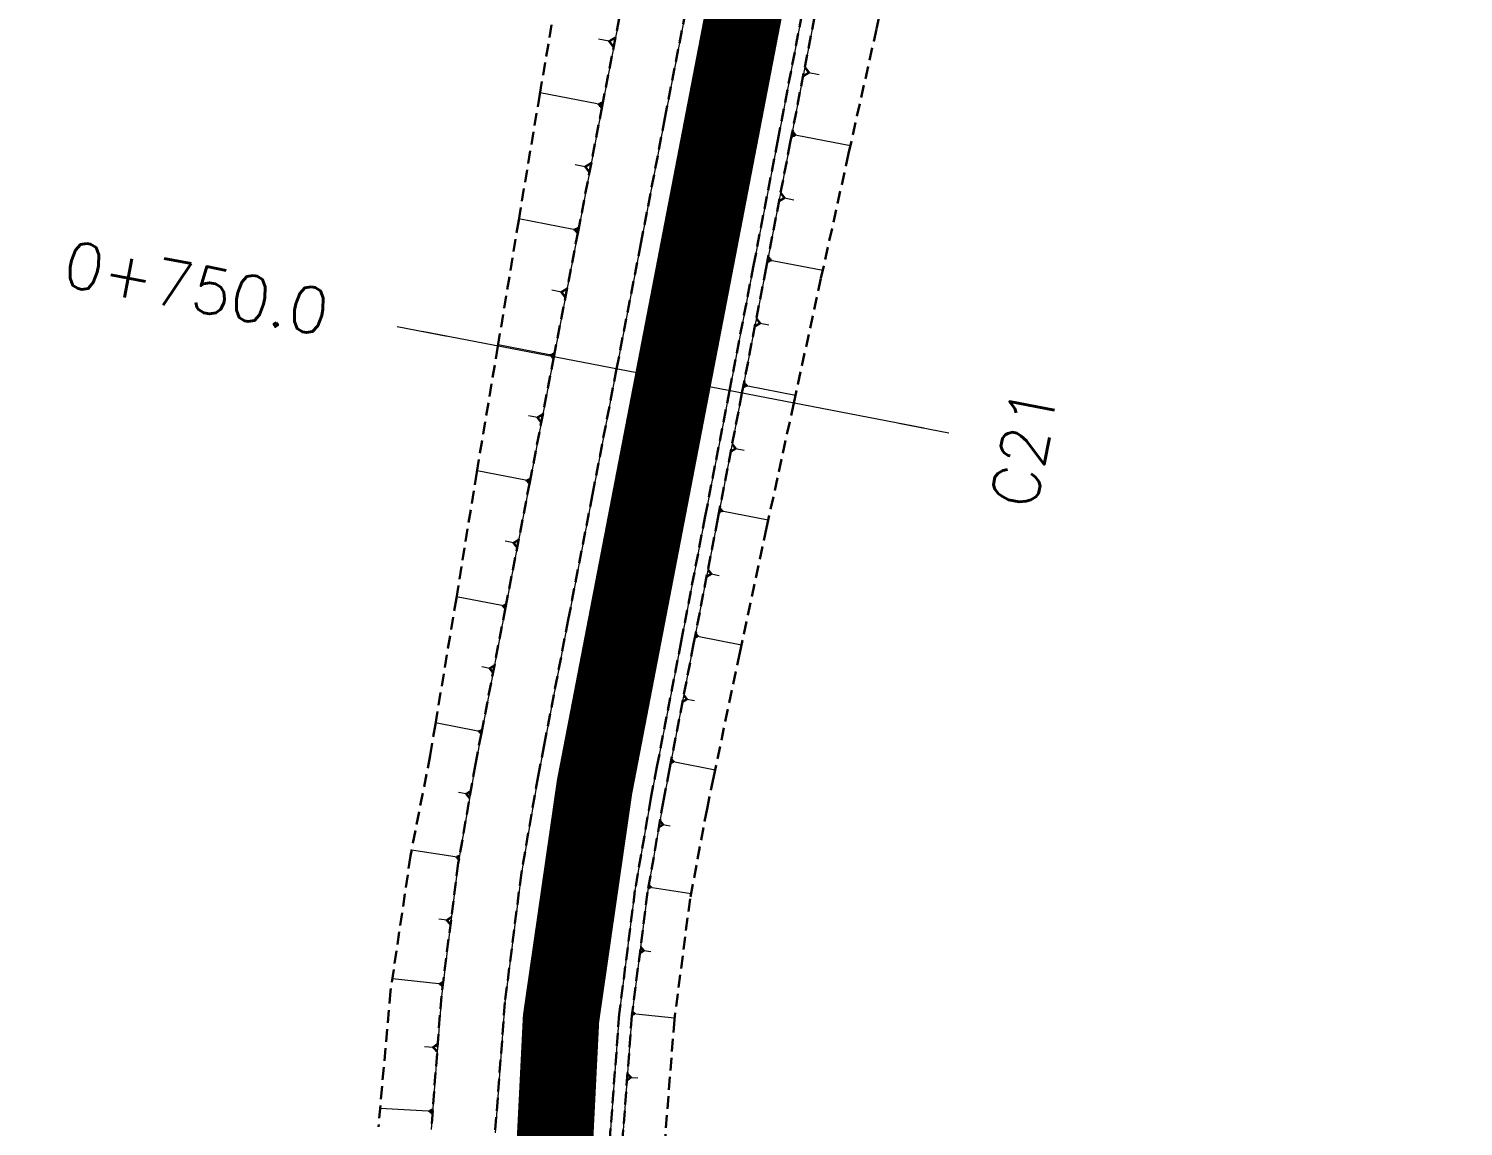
# Model space of a CAD drawing. Header units: metres. Extents: x 544752 to 548977, y 1840603 to 1844608.
# Drawn here: x 547336.4 to 547392.6, y 1842399.1 to 1842442 of the extents above; entities that cross this region are included whole.
import ezdxf

# ---------------------------------------------------------------- set-up
doc = ezdxf.new("R2010")
doc.units = ezdxf.units.M
doc.header["$MEASUREMENT"] = 0
for name, pattern in [('ACAD_ISO02W100', [15, 12, -3]), ('Anordnung Grundriss$0$GESTRICHELT', [0.75, 0.5, -0.25]), ('HIDDEN', [0.375, 0.25, -0.125])]:
    doc.linetypes.add(name, pattern=pattern)
doc.layers.add('C-ROAD', color=7, linetype='Continuous')
for name, color, linetype, lineweight in [('C-ROAD-CORR', 5, 'Continuous', 0), ('C-ROAD-SAMP', 150, 'HIDDEN', 0), ('C-ROAD-SAMP-TEXT', 11, 'Continuous', 0), ('C-TOPO-FEAT', 94, 'Continuous', 5)]:
    doc.layers.add(name, color=color, linetype=linetype, lineweight=lineweight)

msp = doc.modelspace()

# ---------------------------------------------------------------- linework, layer by layer
at = {"layer": 'C-ROAD', "color": 1, "linetype": 'ACAD_ISO02W100', "lineweight": -3, "ltscale": 0.1, "const_width": 3, "flags": 128}
msp.add_lwpolyline([(547358.5668576545, 1842412.333396265, 0.4484821908243404), (547447.2669305371, 1842296.325235744)], format="xyb", dxfattribs=at)
at = {"layer": 'C-ROAD-CORR', "color": 160, "linetype": 'Continuous'}
for p, q in [((547359.143710139, 1842441.543956368, 514.9057012027849), (547358.7269096525, 1842441.624288664, 514.6227203056567)), ((547366.9649579114, 1842440.316581309, 515.0126552783261), (547367.3595110063, 1842440.240536878, 514.7447789385598)), ((547358.6750997608, 1842439.088263897, 514.7322302595816), (547356.4339552063, 1842439.520212259, 513.2106363144719)), ((547358.7098990991, 1842439.049913741, 514.7598491434223), (547358.7216597251, 1842439.110933218, 514.7598491434223)), ((547358.7446984373, 1842439.011563586, 514.7874680272631), (547358.7682196895, 1842439.13360254, 514.7874680272631)), ((547358.7794977756, 1842438.97321343, 514.8150869111039), (547358.8147796538, 1842439.156271861, 514.8150869111039)), ((547358.8142971139, 1842438.934863274, 514.8427057949447), (547358.8613396181, 1842439.178941182, 514.8427057949447)), ((547366.3552007177, 1842438.006768604, 514.9438481057133), (547366.311093099, 1842437.777918216, 514.9438481057133)), ((547366.3878289965, 1842437.970811035, 514.9179523074346), (547366.3547482825, 1842437.799173245, 514.9179523074346)), ((547366.4204572754, 1842437.934853467, 514.8920565091559), (547366.398403466, 1842437.820428274, 514.8920565091559)), ((547366.4530855542, 1842437.898895899, 514.8661607108771), (547366.4420586495, 1842437.841683302, 514.8661607108771)), ((547366.485713833, 1842437.862938331, 514.8402649125984), (547368.5870379716, 1842437.457938342, 513.4136000954289)), ((547358.2068934024, 1842436.632493557, 514.5652393407468), (547357.8090289056, 1842436.709176213, 514.2951147706178)), ((547366.006859762, 1842435.409220184, 514.6731195629891), (547366.3776875713, 1842435.33774846, 514.4213511759945)), ((547357.7386949118, 1842434.1767217, 514.3983746099246), (547355.6061711387, 1842434.58773497, 512.9505272345979)), ((547357.7718076425, 1842434.140230248, 514.424654898833), (547357.7829982705, 1842434.198292315, 514.424654898833)), ((547357.8049203733, 1842434.103738796, 514.4509351877413), (547357.8273016291, 1842434.21986293, 514.4509351877413)), ((547357.8380331041, 1842434.067247344, 514.4772154766496), (547357.8716049877, 1842434.241433545, 514.4772154766496)), ((547357.8711458348, 1842434.030755892, 514.5034957655579), (547357.9159083463, 1842434.26300416, 514.5034957655579)), ((547365.4053434863, 1842433.090732886, 514.604149836734), (547365.3638695871, 1842432.875547435, 514.604149836734)), ((547365.436023491, 1842433.056922389, 514.5798003081029), (547365.4049180665, 1842432.8955333, 514.5798003081029)), ((547365.4667034956, 1842433.023111891, 514.5554507794718), (547365.4459665458, 1842432.915519165, 514.5554507794718)), ((547365.4973835001, 1842432.989301393, 514.5311012508407), (547365.4870150253, 1842432.93550503, 514.5311012508407)), ((547365.5280635047, 1842432.955490895, 514.5067517222096), (547367.5039150203, 1842432.574673949, 513.1652747984658)), ((547357.2710501932, 1842431.720843112, 514.238091575587), (547356.8940732445, 1842431.793499994, 513.9821483159042)), ((547365.0499383518, 1842430.501632259, 514.3454380507774), (547365.3993997982, 1842430.434278595, 514.1081760589442)), ((547356.8034162585, 1842429.264962446, 514.0779367091609), (547354.7919222589, 1842429.652648968, 512.7122608161685)), ((547356.8346497013, 1842429.230542039, 514.1027254801553), (547356.8452052135, 1842429.285308837, 514.1027254801553)), ((547356.865883144, 1842429.196121631, 514.1275142511497), (547356.8869941685, 1842429.305655228, 514.1275142511497)), ((547356.8971165867, 1842429.161701224, 514.1523030221441), (547356.9287831235, 1842429.326001619, 514.1523030221441)), ((547356.9283500294, 1842429.127280817, 514.1770917931385), (547356.9705720785, 1842429.34634801, 514.1770917931385)), ((547364.455959561, 1842428.175539072, 514.2769010880792), (547364.4167725719, 1842427.972219149, 514.2769010880792)), ((547364.4849478413, 1842428.143592917, 514.2538942154343), (547364.4555575993, 1842427.991102974, 514.2538942154343)), ((547364.5139361215, 1842428.111646761, 514.2308873427895), (547364.4943426268, 1842428.0099868, 514.2308873427895)), ((547364.5429244016, 1842428.079700606, 514.2078804701447), (547364.5331276543, 1842428.028870625, 514.2078804701447)), ((547364.5719126818, 1842428.04775445, 514.1848735974999), (547366.4388138803, 1842427.68793611, 512.9173669772406)), ((547356.3353298714, 1842426.809168983, 513.9236803770157), (547355.9794868138, 1842426.877752611, 513.682085678941)), ((547364.0937859936, 1842425.593896111, 514.0298875354601), (547364.4234227386, 1842425.530363372, 513.806085249146)), ((547355.8672346735, 1842424.353377218, 513.7695389093038), (547353.9668214875, 1842424.719654512, 512.4792797909221)), ((547355.8967433106, 1842424.32085761, 513.7929587690039), (547355.9067159153, 1842424.37260002, 513.7929587690039)), ((547355.9262519476, 1842424.288338003, 513.816378628704), (547355.9461971573, 1842424.391822821, 513.816378628704)), ((547355.9557605848, 1842424.255818395, 513.8397984884041), (547355.9856783991, 1842424.411045623, 513.8397984884041)), ((547355.985269222, 1842424.223298787, 513.8632183481042), (547356.0251596409, 1842424.430268424, 513.8632183481042)), ((547363.5065385392, 1842423.26027927, 513.9623214322665), (547363.4696656421, 1842423.068965909, 513.9623214322665)), ((547363.5338149872, 1842423.230219617, 513.940673174447), (547363.5061603142, 1842423.086734596, 513.940673174447)), ((547363.561091435, 1842423.200159964, 513.9190249166276), (547363.5426549864, 1842423.104503284, 513.9190249166276)), ((547363.5883678829, 1842423.170100311, 513.8973766588081), (547363.5791496586, 1842423.122271971, 513.8973766588081)), ((547363.6156443307, 1842423.140040658, 513.8757284009886), (547365.3723002261, 1842422.801470513, 512.6830712968497)), ((547355.400122822, 1842421.897395928, 513.6222707916203), (547355.0664425747, 1842421.961707994, 513.3957232256182)), ((547363.1381797456, 1842420.686054708, 513.7266193801837), (547363.449086536, 1842420.626131898, 513.5155335362729)), ((547354.9330301195, 1842419.441410946, 513.4751365213345), (547353.1654816751, 1842419.782080473, 512.2750840724585)), ((547354.9604757014, 1842419.411164902, 513.4969190141571), (547354.9697510854, 1842419.459289812, 513.4969190141571)), ((547354.9879212832, 1842419.380918857, 513.5187015069797), (547355.0064720513, 1842419.477168679, 513.5187015069797)), ((547355.0153668651, 1842419.350672812, 513.5404839998023), (547355.0431930171, 1842419.495047545, 513.5404839998023)), ((547355.042812447, 1842419.320426768, 513.5622664926249), (547355.079913983, 1842419.51292641, 513.5622664926249)), ((547362.5575718981, 1842418.345827707, 513.660199438003), (547362.5226801502, 1842418.16479345, 513.660199438003)), ((547362.5833828058, 1842418.317383133, 513.6397143225838), (547362.5572139949, 1842418.181607441, 513.6397143225838)), ((547362.6091937135, 1842418.28893856, 513.6192292071646), (547362.5917478396, 1842418.198421431, 513.6192292071646)), ((547362.6350046212, 1842418.260493987, 513.5987440917454), (547362.6262816843, 1842418.215235422, 513.5987440917454)), ((547362.660815529, 1842418.232049413, 513.5782589763262), (547364.3230878038, 1842417.911670353, 512.4496823196304)), ((547354.4651474752, 1842416.985578215, 513.3336716515917), (547354.1540945158, 1842417.045529197, 513.1224865681403)), ((547362.1841283903, 1842415.777913621, 513.4349486861518), (547362.4794222042, 1842415.720999988, 513.2344630555467)), ((547353.9972494482, 1842414.529748449, 513.1923171842712), (547352.3451992874, 1842414.848157343, 512.0706806897459)), ((547354.0229016322, 1842414.501478794, 513.2126763268355), (547354.0315709276, 1842414.546459042, 513.2126763268355)), ((547354.0485538162, 1842414.47320914, 513.2330354693999), (547354.0658924071, 1842414.563169635, 513.2330354693999)), ((547354.0742060002, 1842414.444939486, 513.2533946119642), (547354.1002138865, 1842414.579880229, 513.2533946119642)), ((547354.0998581842, 1842414.416669832, 513.2737537545285), (547354.1345353659, 1842414.596590822, 513.2737537545285)), ((547361.6090960462, 1842413.432249143, 513.3705194431922), (547361.5758258278, 1842413.259628118, 513.3705194431922)), ((547361.6337074396, 1842413.405126479, 513.3509863356253), (547361.6087547758, 1842413.27566071, 513.3509863356253)), ((547361.6583188331, 1842413.378003814, 513.3314532280584), (547361.6416837239, 1842413.291693302, 513.3314532280584)), ((547361.6829302266, 1842413.35088115, 513.3119201204915), (547361.674612672, 1842413.307725893, 513.3119201204915)), ((547361.70754162, 1842413.323758485, 513.2923870129247), (547363.2925628651, 1842413.018268449, 512.2162588690481)), ((547353.5469072653, 1842412.068933198, 513.0560804129932), (547353.2462547749, 1842412.12321341, 512.852379195587)), ((547361.2492257053, 1842410.867690874, 513.152684508836), (547361.5319663653, 1842410.81607086, 512.9610519514333)), ((547353.1158066045, 1842409.602526317, 512.9215773971653), (547351.4060186925, 1842409.868339207, 511.7679880794951)), ((547353.143222513, 1842409.574425648, 512.9425162927057), (547353.1504597008, 1842409.620977402, 512.9425162927057)), ((547353.1706384216, 1842409.54632498, 512.9634551882461), (547353.1851127972, 1842409.639428487, 512.9634551882461)), ((547353.1980543301, 1842409.518224311, 512.9843940837866), (547353.2197658935, 1842409.657879572, 512.9843940837866)), ((547353.2254702387, 1842409.490123642, 513.005332979327), (547353.2544189898, 1842409.676330657, 513.005332979327)), ((547360.7229565165, 1842408.508861325, 513.0877748681912), (547360.6970839456, 1842408.342484364, 513.0877748681912)), ((547360.7474519387, 1842408.48375211, 513.0690656956534), (547360.7280475106, 1842408.358969389, 513.0690656956534)), ((547360.771947361, 1842408.458642895, 513.0503565231156), (547360.7590110755, 1842408.375454414, 513.0503565231156)), ((547360.7964427831, 1842408.433533679, 513.0316473505778), (547360.7899746405, 1842408.391939439, 513.0316473505778)), ((547360.8209382053, 1842408.408424464, 513.01293817804), (547362.3486440129, 1842408.170857457, 511.9821904852996)), ((547352.7856477858, 1842407.120764815, 512.7920840276619), (547352.4649863208, 1842407.162636892, 512.5764368540594)), ((547360.4958347752, 1842405.933574239, 512.8768667377631), (547360.773225978, 1842405.897884278, 512.6903556578285)), ((547352.4656664719, 1842404.637265452, 512.6630716519152), (547350.650708728, 1842404.829378118, 511.4462305315364)), ((547352.495994048, 1842404.609071354, 512.6851582116212), (547352.5012245269, 1842404.658485577, 512.6851582116212)), ((547352.526321624, 1842404.580877256, 512.7072447713273), (547352.5367825819, 1842404.679705703, 512.7072447713273)), ((547352.5566492002, 1842404.552683159, 512.7293313310333), (547352.572340637, 1842404.700925829, 512.7293313310333)), ((547352.5869767762, 1842404.524489061, 512.7514178907394), (547352.607898692, 1842404.722145954, 512.7514178907394)), ((547360.0783917792, 1842403.551477096, 512.815262582648), (547360.061465574, 1842403.385533376, 512.815262582648)), ((547360.1039332903, 1842403.527913097, 512.7967283623174), (547360.0912386363, 1842403.403455306, 512.7967283623174)), ((547360.1294748014, 1842403.504349097, 512.7781941419868), (547360.1210116987, 1842403.421377237, 512.7781941419868)), ((547360.1550163125, 1842403.480785098, 512.7596599216562), (547360.1507847611, 1842403.439299168, 512.7596599216562)), ((547360.1805578235, 1842403.457221099, 512.7411257013256), (547361.7042774825, 1842403.301802191, 511.7200220707697)), ((547352.2502354961, 1842402.143000383, 512.5397976979576), (547351.9132370814, 1842402.170381958, 512.314328431578)), ((547359.9883700561, 1842400.968382366, 512.6117346609658), (547360.2650117343, 1842400.947501393, 512.426723296337)), ((547352.0591288478, 1842399.646136729, 512.4178410146917), (547350.173054757, 1842399.753161072, 511.1582598129487)), ((547352.0919050071, 1842399.618519393, 512.440702959992), (547352.0948188144, 1842399.669868988, 512.440702959992)), ((547352.1246811664, 1842399.590902058, 512.4635649052923), (547352.1305087812, 1842399.693601247, 512.4635649052923)), ((547352.1574573257, 1842399.563284723, 512.4864268505926), (547352.1661987478, 1842399.717333506, 512.4864268505926)), ((547352.190233485, 1842399.535667387, 512.5092887958929), (547352.2018887146, 1842399.741065765, 512.5092887958929))]:
    msp.add_line(p, q, dxfattribs=at)
at = {"layer": 'C-ROAD-CORR', "color": 5, "linetype": 'Anordnung Grundriss$0$GESTRICHELT', "lineweight": 30, "extrusion": (-0.544675898539778, 0.1049784413446921, 0.832050294394951), "const_width": 0.1, "elevation": -104288.2644307646}
msp.add_lwpolyline([(-1912735.071090363, 157360.9106219397), (-1912734.88022519, 157360.6561350422), (-1912734.689360017, 157360.9106219396)], dxfattribs=at)
at = {"layer": 'C-ROAD-CORR', "color": 5, "linetype": 'Anordnung Grundriss$0$GESTRICHELT', "lineweight": 30, "extrusion": (-0.5446758986236556, 0.1049784413568289, -0.8320502943385119), "const_width": 0.1, "elevation": -105149.5972190776}
msp.add_lwpolyline([(-1912734.97454322, -156795.702657714), (-1912735.155220659, -156795.943560967), (-1912735.335898099, -156795.7026577139)], dxfattribs=at)
at = {"layer": 'C-ROAD-CORR', "color": 5, "linetype": 'Anordnung Grundriss$0$GESTRICHELT', "lineweight": 30, "extrusion": (-0.5446758984929291, 0.104978441403139, 0.832050294418245), "const_width": 0.1, "elevation": -104288.5529150302}
msp.add_lwpolyline([(-1912730.062441568, 157360.7180244853), (-1912729.88024774, 157360.4750993814), (-1912729.698053912, 157360.7180244852)], dxfattribs=at)
at = {"layer": 'C-ROAD-CORR', "color": 5, "linetype": 'Anordnung Grundriss$0$GESTRICHELT', "lineweight": 30, "extrusion": (-0.5446758985871, 0.1049784412916193, -0.8320502943706694), "const_width": 0.1, "elevation": -105149.308122589}
msp.add_lwpolyline([(-1912729.985388285, -156795.8956254333), (-1912730.155201221, -156796.1220426806), (-1912730.325014157, -156795.8956254335)], dxfattribs=at)
at = {"layer": 'C-ROAD-CORR', "color": 5, "linetype": 'Anordnung Grundriss$0$GESTRICHELT', "lineweight": 30, "extrusion": (-0.544675898578665, 0.1049784414289, 0.8320502943588702), "const_width": 0.1, "elevation": -104288.8310040878}
msp.add_lwpolyline([(-1912725.052879633, 157360.5325942608), (-1912724.880250826, 157360.3024225185), (-1912724.70762202, 157360.5325942608)], dxfattribs=at)
at = {"layer": 'C-ROAD-CORR', "color": 5, "linetype": 'Anordnung Grundriss$0$GESTRICHELT', "lineweight": 30, "extrusion": (-0.5446758985122159, 0.1049784413160856, -0.8320502944166028), "const_width": 0.1, "elevation": -105149.0293679494}
msp.add_lwpolyline([(-1912724.995185571, -156796.0813036171), (-1912725.155214222, -156796.2946751514), (-1912725.315242872, -156796.081303617)], dxfattribs=at)
at = {"layer": 'C-ROAD-CORR', "color": 5, "linetype": 'Anordnung Grundriss$0$GESTRICHELT', "lineweight": 30, "extrusion": (-0.5446758986023472, 0.104978441111597, 0.8320502943834012), "const_width": 0.1, "elevation": -104289.0991631632}
msp.add_lwpolyline([(-1912720.043094242, 157360.3551313041), (-1912719.880143265, 157360.1378633336), (-1912719.717192287, 157360.355131304)], dxfattribs=at)
at = {"layer": 'C-ROAD-CORR', "color": 5, "linetype": 'Anordnung Grundriss$0$GESTRICHELT', "lineweight": 30, "extrusion": (-0.5446758985396128, 0.1049784414524791, -0.8320502943814597), "const_width": 0.1, "elevation": -105148.7609910798}
msp.add_lwpolyline([(-1912720.0043077, -156796.2596879483), (-1912720.155258038, -156796.4609550659), (-1912720.306208377, -156796.2596879483)], dxfattribs=at)
at = {"layer": 'C-ROAD-CORR', "color": 5, "linetype": 'Anordnung Grundriss$0$GESTRICHELT', "lineweight": 30, "extrusion": (-0.5446758987032464, 0.1049784411299787, 0.8320502943150315), "const_width": 0.1, "elevation": -104289.3562180323}
msp.add_lwpolyline([(-1912715.032944884, 157360.1837658007), (-1912714.880142908, 157359.980029832), (-1912714.727340932, 157360.1837658006)], dxfattribs=at)
at = {"layer": 'C-ROAD-CORR', "color": 5, "linetype": 'Anordnung Grundriss$0$GESTRICHELT', "lineweight": 30, "extrusion": (-0.5446758988338121, 0.1049784411822587, -0.8320502942229646), "const_width": 0.1, "elevation": -105148.5040373836}
msp.add_lwpolyline([(-1912715.012775441, -156796.432320594), (-1912715.155148783, -156796.622151717), (-1912715.297522125, -156796.432320594)], dxfattribs=at)
at = {"layer": 'C-ROAD-CORR', "color": 5, "linetype": 'Anordnung Grundriss$0$GESTRICHELT', "lineweight": 30, "extrusion": (-0.5446758984620204, 0.1049784414348501, 0.8320502944344775), "const_width": 0.1, "elevation": -104289.6020296631}
msp.add_lwpolyline([(-1912710.022700606, 157360.0184614342), (-1912709.880260328, 157359.8285410643), (-1912709.737820051, 157360.0184614345)], dxfattribs=at)
at = {"layer": 'C-ROAD-CORR', "color": 5, "linetype": 'Anordnung Grundriss$0$GESTRICHELT', "lineweight": 30, "extrusion": (-0.5446758985880185, 0.1049784414028615, -0.8320502943560326), "const_width": 0.1, "elevation": -105148.2564120057}
msp.add_lwpolyline([(-1912710.020014637, -156796.5963138474), (-1912710.155238339, -156796.7766121172), (-1912710.290462042, -156796.5963138474)], dxfattribs=at)
at = {"layer": 'C-ROAD-CORR', "color": 5, "linetype": 'Anordnung Grundriss$0$GESTRICHELT', "lineweight": 30, "extrusion": (-0.5459229697169157, 0.0985616808216212, 0.8320178520975859), "const_width": 0.1, "elevation": -116794.771714574}
msp.add_lwpolyline([(-1910347.750132677, 176094.9872057588), (-1910347.612760202, 176094.8040424607), (-1910347.475387728, 176094.987205759)], dxfattribs=at)
at = {"layer": 'C-ROAD-CORR', "color": 5, "linetype": 'Anordnung Grundriss$0$GESTRICHELT', "lineweight": 30, "extrusion": (-0.545726024852575, 0.09963330027179455, -0.8320194176072798), "const_width": 0.1, "elevation": -115570.75649133}
msp.add_lwpolyline([(-1910759.019990723, -172410.0355092148), (-1910759.149225219, -172410.2078218759), (-1910759.278459715, -172410.0355092148)], dxfattribs=at)
at = {"layer": 'C-ROAD-CORR', "color": 5, "linetype": 'Anordnung Grundriss$0$GESTRICHELT', "lineweight": 30, "extrusion": (-0.5501331210398028, 0.07183655970551202, 0.8319814047349149), "const_width": 0.1, "elevation": -168338.0736671582}
msp.add_lwpolyline([(-1897769.515803293, 253363.6547116045), (-1897769.370398554, 253363.4608386197), (-1897769.224993815, 253363.6547116045)], dxfattribs=at)
at = {"layer": 'C-ROAD-CORR', "color": 5, "linetype": 'Anordnung Grundriss$0$GESTRICHELT', "lineweight": 30, "extrusion": (-0.5502861200557749, 0.07080141693531558, -0.8319689570133688), "const_width": 0.1, "elevation": -171186.6304895308}
msp.add_lwpolyline([(-1897192.063022351, -255773.8261371971), (-1897192.188774401, -255773.9938065984), (-1897192.314526453, -255773.8261371973)], dxfattribs=at)
at = {"layer": 'C-ROAD-CORR', "color": 5, "linetype": 'Anordnung Grundriss$0$GESTRICHELT', "lineweight": 30, "extrusion": (-0.5529856495887769, 0.04493082889893804, 0.8319784203711854), "const_width": 0.1, "elevation": -219470.8621489016}
msp.add_lwpolyline([(-1880677.703745982, 330037.9159841057), (-1880677.551720531, 330037.7132835028), (-1880677.399695079, 330037.9159841058)], dxfattribs=at)
at = {"layer": 'C-ROAD-CORR', "color": 5, "linetype": 'Anordnung Grundriss$0$GESTRICHELT', "lineweight": 30, "extrusion": (-0.5532488323235718, 0.04175933958661891, -0.831968681555919), "const_width": 0.1, "elevation": -226315.3036420189}
msp.add_lwpolyline([(-1878372.500635314, -338440.6874641951), (-1878372.625376051, -338440.8537851784), (-1878372.750116788, -338440.6874641952)], dxfattribs=at)
at = {"layer": 'C-ROAD-CORR', "color": 11, "linetype": 'Anordnung Grundriss$0$GESTRICHELT', "lineweight": 30}
for points in [[(547365.4455115084, 1842488.654939618, 516.740831609906), (547364.2803468185, 1842483.787487589, 516.2010511273035), (547363.2819112021, 1842478.887900929, 515.7744690317362), (547362.3759199444, 1842473.970496951, 515.4106507486047), (547361.4699286869, 1842469.053092972, 515.0468324654969), (547360.5265718487, 1842464.142890671, 514.657645340889), (547359.7262178051, 1842459.20512664, 514.365547975939), (547359.3339067189, 1842456.78295153, 514.2224599522166), (547358.923998428, 1842454.267722124, 514.0738262925369), (547358.101685086, 1842449.334190432, 513.7795929300403), (547357.2635456852, 1842444.403708984, 513.4872678190508), (547356.425955628, 1842439.473121658, 513.2079688111372), (547355.5982661177, 1842434.540626144, 512.9480447759843), (547354.7841468432, 1842429.605515163, 512.7099871977032), (547353.9589401794, 1842424.672541116, 512.4770551246611), (547353.1578305104, 1842419.734922721, 512.2731365052272), (547352.3373632439, 1842414.801035223, 512.0687284480334), (547352.1302075719, 1842413.573967942, 512.0177917159958), (547351.3610682084, 1842409.63833042, 511.7524827400132), (547350.5803002146, 1842404.35273046, 511.4158758120933), (547350.108734433, 1842399.02670535, 511.117571957)], [(547368.3320893581, 1842488.098593277, 518.7006335198475), (547367.3858264759, 1842483.188951074, 518.3094733770268), (547366.4395635938, 1842478.279308871, 517.9183132342063), (547365.4933007116, 1842473.369666669, 517.5271530913856), (547364.5470378295, 1842468.460024466, 517.135992948565), (547363.6007749473, 1842463.550382263, 516.7448328057443), (547362.6545120652, 1842458.640740061, 516.3536726629236), (547362.1903420152, 1842456.232414732, 516.1617969944888), (547361.708249183, 1842453.731097858, 515.9641546437318), (547360.7619863009, 1842448.821455656, 515.5857674638438), (547359.8157234187, 1842443.911813453, 515.2200334179437), (547358.8694605366, 1842439.00217125, 514.8669525060315), (547357.9231976544, 1842434.092529048, 514.526524728107), (547356.9769347723, 1842429.182886845, 514.1987500841703), (547356.0306718901, 1842424.273244642, 513.8836285742216), (547355.084409008, 1842419.36360244, 513.5811601982606), (547354.1381461258, 1842414.453960237, 513.2913449562874), (547353.902697562, 1842413.232346003, 513.2211991585709), (547353.231801117, 1842409.351791588, 513.0141828483021), (547352.5708313804, 1842404.151299239, 512.7496738743046), (547352.1765455602, 1842398.92381989, 512.4978180342949)]]:
    msp.add_polyline3d(points, dxfattribs=at)
at = {"layer": 'C-ROAD-CORR', "color": 92, "linetype": 'Anordnung Grundriss$0$GESTRICHELT', "lineweight": 30}
for points in [[(547365.4455115084, 1842488.654939618, 516.740831609906), (547364.2803468185, 1842483.787487589, 516.2010511273035), (547363.2819112021, 1842478.887900929, 515.7744690317362), (547362.3759199444, 1842473.970496951, 515.4106507486047), (547361.4699286869, 1842469.053092972, 515.0468324654969), (547360.5265718487, 1842464.142890671, 514.657645340889), (547359.7262178051, 1842459.20512664, 514.365547975939), (547359.3339067189, 1842456.78295153, 514.2224599522166), (547358.923998428, 1842454.267722124, 514.0738262925369), (547358.101685086, 1842449.334190432, 513.7795929300403), (547357.2635456852, 1842444.403708984, 513.4872678190508), (547356.425955628, 1842439.473121658, 513.2079688111372), (547355.5982661177, 1842434.540626144, 512.9480447759843), (547354.7841468432, 1842429.605515163, 512.7099871977032), (547353.9589401794, 1842424.672541116, 512.4770551246611), (547353.1578305104, 1842419.734922721, 512.2731365052272), (547352.3373632439, 1842414.801035223, 512.0687284480334), (547352.1302075719, 1842413.573967942, 512.0177917159958), (547351.3610682084, 1842409.63833042, 511.7524827400132), (547350.5803002146, 1842404.35273046, 511.4158758120933), (547350.108734433, 1842399.02670535, 511.117571957)], [(547368.3320893581, 1842488.098593277, 518.7006335198475), (547367.3858264759, 1842483.188951074, 518.3094733770268), (547366.4395635938, 1842478.279308871, 517.9183132342063), (547365.4933007116, 1842473.369666669, 517.5271530913856), (547364.5470378295, 1842468.460024466, 517.135992948565), (547363.6007749473, 1842463.550382263, 516.7448328057443), (547362.6545120652, 1842458.640740061, 516.3536726629236), (547362.1903420152, 1842456.232414732, 516.1617969944888), (547361.708249183, 1842453.731097858, 515.9641546437318), (547360.7619863009, 1842448.821455656, 515.5857674638438), (547359.8157234187, 1842443.911813453, 515.2200334179437), (547358.8694605366, 1842439.00217125, 514.8669525060315), (547357.9231976544, 1842434.092529048, 514.526524728107), (547356.9769347723, 1842429.182886845, 514.1987500841703), (547356.0306718901, 1842424.273244642, 513.8836285742216), (547355.084409008, 1842419.36360244, 513.5811601982606), (547354.1381461258, 1842414.453960237, 513.2913449562874), (547353.902697562, 1842413.232346003, 513.2211991585709), (547353.231801117, 1842409.351791588, 513.0141828483021), (547352.5708313804, 1842404.151299239, 512.7496738743046), (547352.1765455602, 1842398.92381989, 512.4978180342949)]]:
    msp.add_polyline3d(points, dxfattribs=at)
at = {"layer": 'C-ROAD-CORR', "color": 5, "linetype": 'Anordnung Grundriss$0$GESTRICHELT', "lineweight": 30}
msp.add_polyline3d([(547370.7869104594, 1842487.625461836, 518.8006335198476), (547369.8406475772, 1842482.715819633, 518.4094733770269), (547368.8943846951, 1842477.80617743, 518.0183132342063), (547367.9481218129, 1842472.896535228, 517.6271530913856), (547367.0018589308, 1842467.986893025, 517.235992948565), (547366.0555960486, 1842463.077250822, 516.8448328057443), (547365.1093331665, 1842458.16760862, 516.4536726629236), (547364.6451631165, 1842455.759283291, 516.2617969944888), (547364.1630702843, 1842453.257966417, 516.0641546437319), (547363.2168074022, 1842448.348324215, 515.6857674638438), (547362.27054452, 1842443.438682012, 515.3200334179437), (547361.3242816379, 1842438.529039809, 514.9669525060315), (547360.3780187557, 1842433.619397607, 514.626524728107), (547359.4317558736, 1842428.709755404, 514.2987500841704), (547358.4854929914, 1842423.800113201, 513.9836285742216), (547357.5392301093, 1842418.890470999, 513.6811601982606), (547356.5929672271, 1842413.980828796, 513.3913449562874), (547356.3575186633, 1842412.759214562, 513.321199158571), (547355.702981202, 1842408.973282688, 513.1141828483021), (547355.0581283987, 1842403.899597942, 512.8496738743046), (547354.6734567528, 1842398.79958424, 512.597818034295)], dxfattribs=at)
at = {"layer": 'C-ROAD-CORR', "color": 160, "linetype": 'Anordnung Grundriss$0$GESTRICHELT', "lineweight": 30}
msp.add_polyline3d([(547370.7869104594, 1842487.625461836, 518.6506335198476), (547369.8406475772, 1842482.715819633, 518.2594733770269), (547368.8943846951, 1842477.80617743, 517.8683132342063), (547367.9481218129, 1842472.896535228, 517.4771530913856), (547367.0018589308, 1842467.986893025, 517.085992948565), (547366.0555960486, 1842463.077250822, 516.6948328057443), (547365.1093331665, 1842458.16760862, 516.3036726629236), (547364.6451631165, 1842455.759283291, 516.1117969944888), (547364.1630702843, 1842453.257966417, 515.9141546437319), (547363.2168074022, 1842448.348324215, 515.5357674638439), (547362.27054452, 1842443.438682012, 515.1700334179437), (547361.3242816379, 1842438.529039809, 514.8169525060315), (547360.3780187557, 1842433.619397607, 514.476524728107), (547359.4317558736, 1842428.709755404, 514.1487500841704), (547358.4854929914, 1842423.800113201, 513.8336285742216), (547357.5392301093, 1842418.890470999, 513.5311601982606), (547356.5929672271, 1842413.980828796, 513.2413449562874), (547356.3575186633, 1842412.759214562, 513.171199158571), (547355.702981202, 1842408.973282688, 512.9641828483021), (547355.0581283987, 1842403.899597942, 512.6996738743046), (547354.6734567528, 1842398.79958424, 512.447818034295)], dxfattribs=at)
at = {"layer": 'C-ROAD-SAMP', "color": 1, "linetype": 'Continuous', "lineweight": 13}
msp.add_lwpolyline([(547371.46037927, 1842426.391411343), (547361.6410948648, 1842428.283937107), (547351.8218104596, 1842430.176462871)], dxfattribs=at)
at = {"layer": 'C-ROAD-SAMP-TEXT', "color": 4, "linetype": 'Continuous', "lineweight": 5}
msp.add_line((547352.8037389001, 1842429.987210295), (547350.8398820191, 1842430.365715448), dxfattribs=at)
at = {"layer": 'C-ROAD-SAMP-TEXT', "color": 1, "linetype": 'Continuous', "lineweight": -3}
msp.add_line((547360.6591664243, 1842428.473189684), (547362.6230233053, 1842428.094684531), dxfattribs=at)
at = {"layer": 'C-ROAD-SAMP-TEXT', "color": 4, "linetype": 'Continuous', "lineweight": 9}
msp.add_line((547372.4423077105, 1842426.202158767), (547370.4784508295, 1842426.58066392), dxfattribs=at)
at = {"layer": 'C-TOPO-FEAT', "color": 94, "linetype": 'Continuous', "lineweight": 0, "ltscale": 2}
for points in [[(547368.3320893581, 1842488.098593277, 518.7006335198475), (547367.3858264759, 1842483.188951074, 518.3094733770268), (547366.4395635938, 1842478.279308871, 517.9183132342063), (547365.4933007116, 1842473.369666669, 517.5271530913856), (547364.5470378295, 1842468.460024466, 517.135992948565), (547363.6007749473, 1842463.550382263, 516.7448328057443), (547362.6545120652, 1842458.640740061, 516.3536726629236), (547362.1903420152, 1842456.232414732, 516.1617969944888), (547361.708249183, 1842453.731097858, 515.9641546437318), (547360.7619863009, 1842448.821455656, 515.5857674638438), (547359.8157234187, 1842443.911813453, 515.2200334179437), (547358.8694605366, 1842439.00217125, 514.8669525060315), (547357.9231976544, 1842434.092529048, 514.526524728107), (547356.9769347723, 1842429.182886845, 514.1987500841703), (547356.0306718901, 1842424.273244642, 513.8836285742216), (547355.084409008, 1842419.36360244, 513.5811601982606), (547354.1381461258, 1842414.453960237, 513.2913449562874), (547353.902697562, 1842413.232346003, 513.2211991585709), (547353.231801117, 1842409.351791588, 513.0141828483021), (547352.5708313804, 1842404.151299239, 512.7496738743046), (547352.1765455602, 1842398.92381989, 512.4978180342949)], [(547370.7869104594, 1842487.625461836, 518.3506335198475), (547369.8406475772, 1842482.715819633, 517.9594733770268), (547368.8943846951, 1842477.80617743, 517.5683132342062), (547367.9481218129, 1842472.896535228, 517.1771530913855), (547367.0018589308, 1842467.986893025, 516.785992948565), (547366.0555960486, 1842463.077250822, 516.3948328057443), (547365.1093331665, 1842458.16760862, 516.0036726629236), (547364.6451631165, 1842455.759283291, 515.8117969944888), (547364.1630702843, 1842453.257966417, 515.6141546437318), (547363.2168074022, 1842448.348324215, 515.2357674638438), (547362.27054452, 1842443.438682012, 514.8700334179437), (547361.3242816379, 1842438.529039809, 514.5169525060314), (547360.3780187557, 1842433.619397607, 514.176524728107), (547359.4317558736, 1842428.709755404, 513.8487500841703), (547358.4854929914, 1842423.800113201, 513.5336285742216), (547357.5392301093, 1842418.890470999, 513.2311601982606), (547356.5929672271, 1842413.980828796, 512.9413449562874), (547356.3575186633, 1842412.759214562, 512.8711991585709), (547355.702981202, 1842408.973282688, 512.6641828483021), (547355.0581283987, 1842403.899597942, 512.3996738743045), (547354.6734567528, 1842398.79958424, 512.1478180342949)]]:
    msp.add_polyline3d(points, dxfattribs=at)

# ---------------------------------------------------------------- texts
at = {"layer": 'C-ROAD-SAMP-TEXT', "color": 1, "linetype": 'Continuous', "lineweight": -3, "insert": (547342.9844544949, 1842431.879736059), "char_height": 1.8, "width": 11.25428571428571, "attachment_point": 5, "rotation": 349.09083136491694, "bg_fill": 3, "box_fill_scale": 1.416666666666667, "bg_fill_color": 256, "bg_fill_true_color": 13158600, "bg_fill_transparency": 0}
msp.add_mtext('{\\Fsimplex.shx|c0;0+750.0}', dxfattribs=at)
at = {"layer": 'C-ROAD-SAMP-TEXT', "color": 1, "linetype": 'Continuous', "lineweight": 13, "insert": (547375.3880930322, 1842425.634401037), "char_height": 1.8, "width": 3.982285714285715, "attachment_point": 5, "rotation": 79.09083136491695, "bg_fill": 3, "box_fill_scale": 1.416666666666667, "bg_fill_color": 256, "bg_fill_true_color": 13158600, "bg_fill_transparency": 0}
msp.add_mtext('{\\Fsimplex.shx|c0;C21}', dxfattribs=at)

# ---------------------------------------------------------------- next in the draw order: linework, layer by layer
at = {"layer": 'C-ROAD', "color": 1, "linetype": 'ACAD_ISO02W100', "lineweight": 60, "ltscale": 0.1, "const_width": 3, "flags": 128}
msp.add_lwpolyline([(547387.8667306183, 1842564.354463084), (547358.5668576545, 1842412.333396265)], dxfattribs=at)
at = {"layer": 'C-ROAD-CORR', "color": 150, "linetype": 'Anordnung Grundriss$0$GESTRICHELT', "lineweight": 30}
msp.add_polyline3d([(547372.9962494506, 1842487.199643539, 518.8681335198476), (547372.0499865684, 1842482.290001336, 518.4769733770269), (547371.1037236863, 1842477.380359133, 518.0858132342063), (547370.1574608041, 1842472.470716931, 517.6946530913856), (547369.211197922, 1842467.561074728, 517.303492948565), (547368.2649350398, 1842462.651432525, 516.9123328057443), (547367.3186721577, 1842457.741790323, 516.5211726629236), (547366.8545021077, 1842455.333464994, 516.3292969944888), (547366.3724092755, 1842452.83214812, 516.1316546437318), (547365.4261463934, 1842447.922505917, 515.7532674638438), (547364.4798835112, 1842443.012863715, 515.3875334179437), (547363.5336206291, 1842438.103221512, 515.0344525060315), (547362.5873577469, 1842433.19357931, 514.694024728107), (547361.6410948648, 1842428.283937107, 514.3662500841704), (547360.6948319826, 1842423.374294904, 514.0511285742216), (547359.7485691005, 1842418.464652702, 513.7486601982606), (547358.8023062183, 1842413.555010499, 513.4588449562874), (547358.5668576545, 1842412.333396265, 513.388699158571), (547357.9270432786, 1842408.632624679, 513.1816828483021), (547357.2966957152, 1842403.673066775, 512.9171738743046), (547356.920676826, 1842398.687772156, 512.665318034295)], dxfattribs=at)
msp.add_polyline3d([(547372.9962494506, 1842487.199643539, 518.8681335198476), (547372.0499865684, 1842482.290001336, 518.4769733770269), (547371.1037236863, 1842477.380359133, 518.0858132342063), (547370.1574608041, 1842472.470716931, 517.6946530913856), (547369.211197922, 1842467.561074728, 517.303492948565), (547368.2649350398, 1842462.651432525, 516.9123328057443), (547367.3186721577, 1842457.741790323, 516.5211726629236), (547366.8545021077, 1842455.333464994, 516.3292969944888), (547366.3724092755, 1842452.83214812, 516.1316546437318), (547365.4261463934, 1842447.922505917, 515.7532674638438), (547364.4798835112, 1842443.012863715, 515.3875334179437), (547363.5336206291, 1842438.103221512, 515.0344525060315), (547362.5873577469, 1842433.19357931, 514.694024728107), (547361.6410948648, 1842428.283937107, 514.3662500841704), (547360.6948319826, 1842423.374294904, 514.0511285742216), (547359.7485691005, 1842418.464652702, 513.7486601982606), (547358.8023062183, 1842413.555010499, 513.4588449562874), (547358.5668576545, 1842412.333396265, 513.388699158571), (547357.9270432786, 1842408.632624679, 513.1816828483021), (547357.2966957152, 1842403.673066775, 512.9171738743046), (547356.920676826, 1842398.687772156, 512.665318034295)], dxfattribs=at)
at = {"layer": 'C-ROAD-CORR', "color": 5, "linetype": 'Anordnung Grundriss$0$GESTRICHELT', "lineweight": 30}
msp.add_polyline3d([(547375.2055884418, 1842486.773825241, 518.8006335198476), (547374.2593255596, 1842481.864183039, 518.4094733770269), (547373.3130626775, 1842476.954540836, 518.0183132342063), (547372.3667997953, 1842472.044898634, 517.6271530913856), (547371.4205369132, 1842467.135256431, 517.235992948565), (547370.474274031, 1842462.225614228, 516.8448328057443), (547369.5280111489, 1842457.315972026, 516.4536726629236), (547369.0638410989, 1842454.907646697, 516.2617969944888), (547368.5817482667, 1842452.406329823, 516.0641546437319), (547367.6354853846, 1842447.49668762, 515.6857674638438), (547366.6892225024, 1842442.587045418, 515.3200334179437), (547365.7429596203, 1842437.677403215, 514.9669525060315), (547364.7966967381, 1842432.767761013, 514.626524728107), (547363.850433856, 1842427.85811881, 514.2987500841704), (547362.9041709738, 1842422.948476607, 513.9836285742216), (547361.9579080917, 1842418.038834405, 513.6811601982606), (547361.0116452095, 1842413.129192202, 513.3913449562874), (547360.7761966457, 1842411.907577968, 513.321199158571), (547360.1511053551, 1842408.291966669, 513.1141828483021), (547359.5352630316, 1842403.446535608, 512.8496738743046), (547359.1678968993, 1842398.575960072, 512.597818034295)], dxfattribs=at)
at = {"layer": 'C-ROAD-CORR', "color": 160, "linetype": 'Anordnung Grundriss$0$GESTRICHELT', "lineweight": 30}
msp.add_polyline3d([(547375.2055884418, 1842486.773825241, 518.6506335198476), (547374.2593255596, 1842481.864183039, 518.2594733770269), (547373.3130626775, 1842476.954540836, 517.8683132342063), (547372.3667997953, 1842472.044898634, 517.4771530913856), (547371.4205369132, 1842467.135256431, 517.085992948565), (547370.474274031, 1842462.225614228, 516.6948328057443), (547369.5280111489, 1842457.315972026, 516.3036726629236), (547369.0638410989, 1842454.907646697, 516.1117969944888), (547368.5817482667, 1842452.406329823, 515.9141546437319), (547367.6354853846, 1842447.49668762, 515.5357674638439), (547366.6892225024, 1842442.587045418, 515.1700334179437), (547365.7429596203, 1842437.677403215, 514.8169525060315), (547364.7966967381, 1842432.767761013, 514.476524728107), (547363.850433856, 1842427.85811881, 514.1487500841704), (547362.9041709738, 1842422.948476607, 513.8336285742216), (547361.9579080917, 1842418.038834405, 513.5311601982606), (547361.0116452095, 1842413.129192202, 513.2413449562874), (547360.7761966457, 1842411.907577968, 513.171199158571), (547360.1511053551, 1842408.291966669, 512.9641828483021), (547359.5352630316, 1842403.446535608, 512.6996738743046), (547359.1678968993, 1842398.575960072, 512.447818034295)], dxfattribs=at)
at = {"layer": 'C-ROAD-CORR', "color": 11, "linetype": 'Anordnung Grundriss$0$GESTRICHELT', "lineweight": 30}
for points in [[(547375.6965526621, 1842486.679198953, 518.7806335198476), (547374.7502897799, 1842481.769556751, 518.3894733770269), (547373.8040268978, 1842476.859914548, 517.9983132342063), (547372.8577640156, 1842471.950272345, 517.6071530913856), (547371.9115011335, 1842467.040630143, 517.215992948565), (547370.9652382513, 1842462.13098794, 516.8248328057443), (547370.0189753692, 1842457.221345738, 516.4336726629236), (547369.5548053192, 1842454.813020409, 516.2417969944888), (547369.072712487, 1842452.311703535, 516.0441546437319), (547368.1264496049, 1842447.402061332, 515.6657674638438), (547367.1801867227, 1842442.49241913, 515.3000334179437), (547366.2339238406, 1842437.582776927, 514.9469525060315), (547365.2876609584, 1842432.673134724, 514.606524728107), (547364.3413980763, 1842427.763492522, 514.2787500841704), (547363.3951351941, 1842422.853850319, 513.9636285742216), (547362.448872312, 1842417.944208117, 513.6611601982606), (547361.5026094298, 1842413.034565914, 513.3713449562874), (547361.267160866, 1842411.81295168, 513.301199158571), (547360.6453413722, 1842408.216264889, 513.0941828483021), (547360.0327224353, 1842403.396195349, 512.8296738743046), (547359.6672791379, 1842398.551112942, 512.577818034295)], [(547378.8120474593, 1842486.078732165, 516.665411630137), (547377.8518950326, 1842481.171766972, 516.2836816005599), (547376.8487694842, 1842476.27308423, 515.9311275746813), (547375.8549891835, 1842471.372600326, 515.5722287226639), (547374.8583804221, 1842466.472661567, 515.2152502148342), (547373.8420902654, 1842461.576516114, 514.8716341167348), (547372.8028292718, 1842456.684797959, 514.5436137491619), (547372.294634151, 1842454.284957829, 514.3816282905582), (547371.769198055, 1842451.791994746, 514.2134132462947), (547370.7143814864, 1842446.903274704, 513.9087270830889), (547369.6096647244, 1842442.024172206, 513.6505730964506), (547368.5164723245, 1842437.142848554, 513.3972479384852), (547367.4340442085, 1842432.259450241, 513.1492676534456), (547366.3701387044, 1842427.372481961, 512.9013648325441), (547365.3034450767, 1842422.486051051, 512.6680081034099), (547364.2554389328, 1842417.596018398, 512.4346169009332), (547363.2261202724, 1842412.702384001, 512.2011912250772), (547362.9729092051, 1842411.484193234, 512.1431050321969), (547362.3091830675, 1842407.961415438, 511.9720187822537), (547361.6946981516, 1842403.2280122, 511.7160314316379), (547361.3222459357, 1842398.468768854, 511.4731419831041)]]:
    msp.add_polyline3d(points, dxfattribs=at)
at = {"layer": 'C-ROAD-CORR', "color": 92, "linetype": 'Anordnung Grundriss$0$GESTRICHELT', "lineweight": 30}
for points in [[(547375.6965526621, 1842486.679198953, 518.7806335198476), (547374.7502897799, 1842481.769556751, 518.3894733770269), (547373.8040268978, 1842476.859914548, 517.9983132342063), (547372.8577640156, 1842471.950272345, 517.6071530913856), (547371.9115011335, 1842467.040630143, 517.215992948565), (547370.9652382513, 1842462.13098794, 516.8248328057443), (547370.0189753692, 1842457.221345738, 516.4336726629236), (547369.5548053192, 1842454.813020409, 516.2417969944888), (547369.072712487, 1842452.311703535, 516.0441546437319), (547368.1264496049, 1842447.402061332, 515.6657674638438), (547367.1801867227, 1842442.49241913, 515.3000334179437), (547366.2339238406, 1842437.582776927, 514.9469525060315), (547365.2876609584, 1842432.673134724, 514.606524728107), (547364.3413980763, 1842427.763492522, 514.2787500841704), (547363.3951351941, 1842422.853850319, 513.9636285742216), (547362.448872312, 1842417.944208117, 513.6611601982606), (547361.5026094298, 1842413.034565914, 513.3713449562874), (547361.267160866, 1842411.81295168, 513.301199158571), (547360.6453413722, 1842408.216264889, 513.0941828483021), (547360.0327224353, 1842403.396195349, 512.8296738743046), (547359.6672791379, 1842398.551112942, 512.577818034295)], [(547378.8120474593, 1842486.078732165, 516.665411630137), (547377.8518950326, 1842481.171766972, 516.2836816005599), (547376.8487694842, 1842476.27308423, 515.9311275746813), (547375.8549891835, 1842471.372600326, 515.5722287226639), (547374.8583804221, 1842466.472661567, 515.2152502148342), (547373.8420902654, 1842461.576516114, 514.8716341167348), (547372.8028292718, 1842456.684797959, 514.5436137491619), (547372.294634151, 1842454.284957829, 514.3816282905582), (547371.769198055, 1842451.791994746, 514.2134132462947), (547370.7143814864, 1842446.903274704, 513.9087270830889), (547369.6096647244, 1842442.024172206, 513.6505730964506), (547368.5164723245, 1842437.142848554, 513.3972479384852), (547367.4340442085, 1842432.259450241, 513.1492676534456), (547366.3701387044, 1842427.372481961, 512.9013648325441), (547365.3034450767, 1842422.486051051, 512.6680081034099), (547364.2554389328, 1842417.596018398, 512.4346169009332), (547363.2261202724, 1842412.702384001, 512.2011912250772), (547362.9729092051, 1842411.484193234, 512.1431050321969), (547362.3091830675, 1842407.961415438, 511.9720187822537), (547361.6946981516, 1842403.2280122, 511.7160314316379), (547361.3222459357, 1842398.468768854, 511.4731419831041)]]:
    msp.add_polyline3d(points, dxfattribs=at)
at = {"layer": 'C-TOPO-FEAT', "color": 94, "linetype": 'Continuous', "lineweight": 0, "ltscale": 2}
for points in [[(547372.9962494506, 1842487.199643539, 518.7181335198476), (547372.0499865684, 1842482.290001336, 518.3269733770269), (547371.1037236863, 1842477.380359133, 517.9358132342063), (547370.1574608041, 1842472.470716931, 517.5446530913856), (547369.211197922, 1842467.561074728, 517.153492948565), (547368.2649350398, 1842462.651432525, 516.7623328057443), (547367.3186721577, 1842457.741790323, 516.3711726629236), (547366.8545021077, 1842455.333464994, 516.1792969944888), (547366.3724092755, 1842452.83214812, 515.9816546437319), (547365.4261463934, 1842447.922505917, 515.6032674638438), (547364.4798835112, 1842443.012863715, 515.2375334179437), (547363.5336206291, 1842438.103221512, 514.8844525060315), (547362.5873577469, 1842433.19357931, 514.544024728107), (547361.6410948648, 1842428.283937107, 514.2162500841704), (547360.6948319826, 1842423.374294904, 513.9011285742216), (547359.7485691005, 1842418.464652702, 513.5986601982606), (547358.8023062183, 1842413.555010499, 513.3088449562874), (547358.5668576545, 1842412.333396265, 513.238699158571), (547357.9270432786, 1842408.632624679, 513.0316828483021), (547357.2966957152, 1842403.673066775, 512.7671738743046), (547356.920676826, 1842398.687772156, 512.515318034295)], [(547372.9962494506, 1842487.199643539, 518.7181335198476), (547372.0499865684, 1842482.290001336, 518.3269733770269), (547371.1037236863, 1842477.380359133, 517.9358132342063), (547370.1574608041, 1842472.470716931, 517.5446530913856), (547369.211197922, 1842467.561074728, 517.153492948565), (547368.2649350398, 1842462.651432525, 516.7623328057443), (547367.3186721577, 1842457.741790323, 516.3711726629236), (547366.8545021077, 1842455.333464994, 516.1792969944888), (547366.3724092755, 1842452.83214812, 515.9816546437319), (547365.4261463934, 1842447.922505917, 515.6032674638438), (547364.4798835112, 1842443.012863715, 515.2375334179437), (547363.5336206291, 1842438.103221512, 514.8844525060315), (547362.5873577469, 1842433.19357931, 514.544024728107), (547361.6410948648, 1842428.283937107, 514.2162500841704), (547360.6948319826, 1842423.374294904, 513.9011285742216), (547359.7485691005, 1842418.464652702, 513.5986601982606), (547358.8023062183, 1842413.555010499, 513.3088449562874), (547358.5668576545, 1842412.333396265, 513.238699158571), (547357.9270432786, 1842408.632624679, 513.0316828483021), (547357.2966957152, 1842403.673066775, 512.7671738743046), (547356.920676826, 1842398.687772156, 512.515318034295)], [(547372.9962494506, 1842487.199643539, 518.4181335198475), (547372.0499865684, 1842482.290001336, 518.0269733770268), (547371.1037236863, 1842477.380359133, 517.6358132342062), (547370.1574608041, 1842472.470716931, 517.2446530913855), (547369.211197922, 1842467.561074728, 516.853492948565), (547368.2649350398, 1842462.651432525, 516.4623328057443), (547367.3186721577, 1842457.741790323, 516.0711726629236), (547366.8545021077, 1842455.333464994, 515.8792969944888), (547366.3724092755, 1842452.83214812, 515.6816546437318), (547365.4261463934, 1842447.922505917, 515.3032674638438), (547364.4798835112, 1842443.012863715, 514.9375334179437), (547363.5336206291, 1842438.103221512, 514.5844525060314), (547362.5873577469, 1842433.19357931, 514.244024728107), (547361.6410948648, 1842428.283937107, 513.9162500841703), (547360.6948319826, 1842423.374294904, 513.6011285742215), (547359.7485691005, 1842418.464652702, 513.2986601982606), (547358.8023062183, 1842413.555010499, 513.0088449562874), (547358.5668576545, 1842412.333396265, 512.9386991585709), (547357.9270432786, 1842408.632624679, 512.7316828483021), (547357.2966957152, 1842403.673066775, 512.4671738743045), (547356.920676826, 1842398.687772156, 512.2153180342949)], [(547372.9962494506, 1842487.199643539, 518.4181335198475), (547372.0499865684, 1842482.290001336, 518.0269733770268), (547371.1037236863, 1842477.380359133, 517.6358132342062), (547370.1574608041, 1842472.470716931, 517.2446530913855), (547369.211197922, 1842467.561074728, 516.853492948565), (547368.2649350398, 1842462.651432525, 516.4623328057443), (547367.3186721577, 1842457.741790323, 516.0711726629236), (547366.8545021077, 1842455.333464994, 515.8792969944888), (547366.3724092755, 1842452.83214812, 515.6816546437318), (547365.4261463934, 1842447.922505917, 515.3032674638438), (547364.4798835112, 1842443.012863715, 514.9375334179437), (547363.5336206291, 1842438.103221512, 514.5844525060314), (547362.5873577469, 1842433.19357931, 514.244024728107), (547361.6410948648, 1842428.283937107, 513.9162500841703), (547360.6948319826, 1842423.374294904, 513.6011285742215), (547359.7485691005, 1842418.464652702, 513.2986601982606), (547358.8023062183, 1842413.555010499, 513.0088449562874), (547358.5668576545, 1842412.333396265, 512.9386991585709), (547357.9270432786, 1842408.632624679, 512.7316828483021), (547357.2966957152, 1842403.673066775, 512.4671738743045), (547356.920676826, 1842398.687772156, 512.2153180342949)], [(547375.2055884418, 1842486.773825241, 518.3506335198475), (547374.2593255596, 1842481.864183039, 517.9594733770268), (547373.3130626775, 1842476.954540836, 517.5683132342062), (547372.3667997953, 1842472.044898634, 517.1771530913855), (547371.4205369132, 1842467.135256431, 516.785992948565), (547370.474274031, 1842462.225614228, 516.3948328057443), (547369.5280111489, 1842457.315972026, 516.0036726629236), (547369.0638410989, 1842454.907646697, 515.8117969944888), (547368.5817482667, 1842452.406329823, 515.6141546437318), (547367.6354853846, 1842447.49668762, 515.2357674638438), (547366.6892225024, 1842442.587045418, 514.8700334179437), (547365.7429596203, 1842437.677403215, 514.5169525060314), (547364.7966967381, 1842432.767761013, 514.176524728107), (547363.850433856, 1842427.85811881, 513.8487500841703), (547362.9041709738, 1842422.948476607, 513.5336285742216), (547361.9579080917, 1842418.038834405, 513.2311601982606), (547361.0116452095, 1842413.129192202, 512.9413449562874), (547360.7761966457, 1842411.907577968, 512.8711991585709), (547360.1511053551, 1842408.291966669, 512.6641828483021), (547359.5352630316, 1842403.446535608, 512.3996738743045), (547359.1678968993, 1842398.575960072, 512.1478180342949)], [(547375.6965526621, 1842486.679198953, 518.7806335198476), (547374.7502897799, 1842481.769556751, 518.3894733770269), (547373.8040268978, 1842476.859914548, 517.9983132342063), (547372.8577640156, 1842471.950272345, 517.6071530913856), (547371.9115011335, 1842467.040630143, 517.215992948565), (547370.9652382513, 1842462.13098794, 516.8248328057443), (547370.0189753692, 1842457.221345738, 516.4336726629236), (547369.5548053192, 1842454.813020409, 516.2417969944888), (547369.072712487, 1842452.311703535, 516.0441546437319), (547368.1264496049, 1842447.402061332, 515.6657674638438), (547367.1801867227, 1842442.49241913, 515.3000334179437), (547366.2339238406, 1842437.582776927, 514.9469525060315), (547365.2876609584, 1842432.673134724, 514.606524728107), (547364.3413980763, 1842427.763492522, 514.2787500841704), (547363.3951351941, 1842422.853850319, 513.9636285742216), (547362.448872312, 1842417.944208117, 513.6611601982606), (547361.5026094298, 1842413.034565914, 513.3713449562874), (547361.267160866, 1842411.81295168, 513.301199158571), (547360.6453413722, 1842408.216264889, 513.0941828483021), (547360.0327224353, 1842403.396195349, 512.8296738743046), (547359.6672791379, 1842398.551112942, 512.577818034295)]]:
    msp.add_polyline3d(points, dxfattribs=at)

doc.saveas('drawing.dxf')
